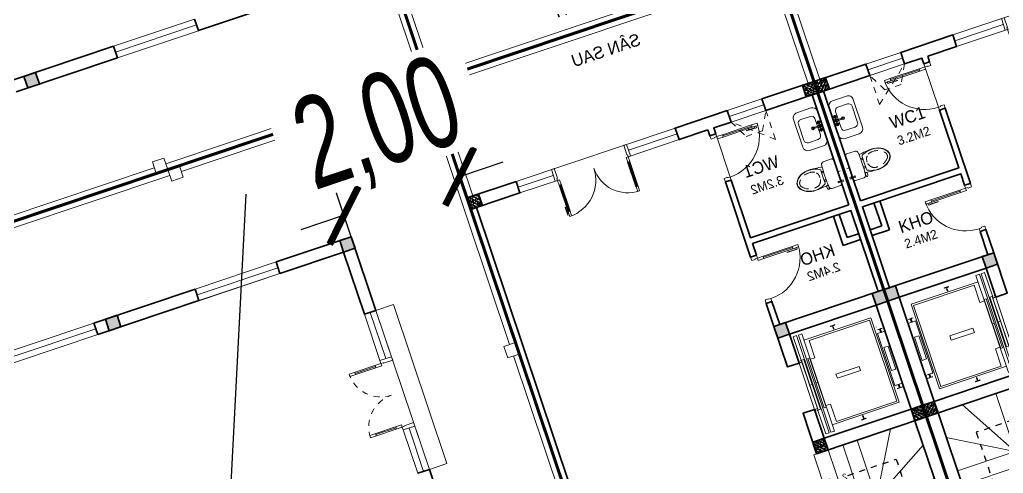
# Model space of a CAD drawing. Header units: metres. Extents: x 568336 to 569219, y 2065964 to 2066430.
# Drawn here: x 568487.27 to 568503.39, y 2066217.58 to 2066225.01 of the extents above; entities that cross this region are included whole.
import ezdxf

# ---------------------------------------------------------------- set-up
doc = ezdxf.new("R2010")
doc.units = ezdxf.units.M
for name, pattern in [('$AUDIT_BAD_LTYPE2', [0]), ('CENTER', [2, 1.25, -0.25, 0.25, -0.25]), ('DASHDOT2', [0.5, 0.25, -0.125, 0, -0.125]), ('HIDDEN', [0.375, 0.25, -0.125]), ('HIDDEN2', [0.1875, 0.125, -0.0625]), ('xref-thap C (mb tang 32-2)$0$HIDDEN', [0.375, 0.25, -0.125])]:
    doc.linetypes.add(name, pattern=pattern)
doc.layers.get('0').update_dxf_attribs({"linetype": 'CONTINUOUS'})
doc.layers.get('DEFPOINTS').update_dxf_attribs({"linetype": 'CONTINUOUS'})
for name, color, linetype, lineweight in [('-CENTER', 143, 'CENTER', 13), ('-CONCRETE', 1, 'CONTINUOUS', 35), ('-DIM', 9, 'CONTINUOUS', 13), ('-DOOR', 137, 'CONTINUOUS', 9), ('-FURNITURE', 46, 'CONTINUOUS', 9), ('-HATCH', 8, 'CONTINUOUS', 5), ('-LINE1', 7, 'CONTINUOUS', 18), ('-LINE2', 252, 'CONTINUOUS', 9), ('-STEEL1', 1, 'CONTINUOUS', 35), ('-TEXT', 7, 'CONTINUOUS', 15), ('-WALL', 4, 'CONTINUOUS', 35), ('text', 7, 'CONTINUOUS', 13), ('TEXT25', 2, 'CONTINUOUS', 13)]:
    doc.layers.add(name, color=color, linetype=linetype, lineweight=lineweight)
for name, color, linetype in [('-RANH GIOI LO DAT', 12, 'CONTINUOUS'), ('1-NETMANH', 8, 'CONTINUOUS'), ('APOLIC', 7, 'CONTINUOUS')]:
    doc.layers.add(name, color=color, linetype=linetype)
doc.styles.add('KTHUOC', font='', dxfattribs={"width": 0.8})
doc.styles.add('SVN_AVO_thuong', font='')
doc.styles.add('T1', font='', dxfattribs={"height": 200})
doc.styles.add('vnavanth', font='', dxfattribs={"width": 0.8})
doc.styles.get('KTHUOC').set_extended_font_data('.VnArial NarrowH')
doc.styles.get('SVN_AVO_thuong').set_extended_font_data('SVN-Avo')
doc.styles.get('T1').set_extended_font_data('VNgeometric Light')
doc.styles.get('vnavanth').set_extended_font_data('.VnAvantH')
doc.dimstyles.new('tien', dxfattribs={"dimscale": 0, "dimtxt": 1.5, "dimasz": 0.75, "dimexe": 0.45, "dimexo": 0, "dimgap": 0.25, "dimtad": 1, "dimzin": 1, "dimtxsty": 'KTHUOC', "dimblk1": 'ARCHTICK', "dimblk2": 'ARCHTICK', "dimsah": 1, "dimcen": 1, "dimdle": 0.45, "dimclrd": 37, "dimclre": 37, "dimclrt": 7, "dimaunit": 1, "dimadec": 0, "dimazin": 0, "dimtfac": 1, "dimtix": 1, "dimtofl": 0, "dimtmove": 2, "dimatfit": 3, "dimldrblk": 'ARCHTICK', "dimfxl": 1, "dimtfill": 1, "dimtolj": 1, "dimtzin": 1, "dimarcsym": 0})

# ---------------------------------------------------------------- blocks, each defined once
blk = doc.blocks.new('A$C5C575821')
at = {"layer": '-CONCRETE'}
h = blk.add_hatch(color=256, dxfattribs=at)
h.dxf.hatch_style = 1
h.paths.add_polyline_path([(-0.00237559899687767, 200.0000000000146), (-0.00237559899687767, 1.455191522836685e-11), (199.9976244010031, 1.455191522836685e-11), (199.9976244010031, 200.0000000000146)])
blk.add_lwpolyline([(-0.00237559899687767, 1.455191522836685e-11), (199.9976244010031, 1.455191522836685e-11), (199.9976244010031, 200.0000000000146), (-0.00237559899687767, 200.0000000000146)], close=True, dxfattribs=at)
blk = doc.blocks.new('M26-T1')
at = {"layer": '-DOOR'}
for p, q in [((202864.9083758507, -622957.9916905795), (202864.9083758507, -621557.9916905795)), ((202865.1030605079, -621557.9916352726), (202865.1030435819, -622957.9916352731)), ((202964.9083758507, -622957.9916905795), (202964.9083758507, -621557.9916905795)), ((202964.9950591411, -621557.9916905792), (202964.995042215, -622957.9916905795)), ((203064.8870577743, -621557.9916905792), (203064.8870408483, -622957.9916905795)), ((203064.9083758507, -622957.9916905795), (203064.9083758507, -621557.9916905795))]:
    blk.add_line(p, q, dxfattribs=at)
at = {"layer": '-LINE1', "ltscale": 10}
for points in [[(204864.7845504131, -618457.9500527518), (205064.7845504131, -618457.9500527518), (205064.7845504131, -618257.9500527518), (204864.7845504131, -618257.9500527518)], [(204864.7845504131, -622957.9500527518), (205064.7845504131, -622957.9500527518), (205064.7845504131, -622757.9500527518), (204864.7845504131, -622757.9500527518)]]:
    blk.add_lwpolyline(points, close=True, dxfattribs=at)
at = {"layer": '-LINE1'}
for points in [[(204864.7845504131, -618357.9500527518), (200564.7845504131, -618357.9500527517)], [(204964.784550438, -622757.9500527518), (204964.7845504142, -618457.9500527518)], [(204964.784550463, -627257.9500527518), (204964.7845504392, -622957.9500527518)]]:
    blk.add_lwpolyline(points, dxfattribs=at)
at = {"layer": '-RANH GIOI LO DAT', "linetype": 'HIDDEN', "ltscale": 10, "const_width": 50}
blk.add_lwpolyline([(196064.7845501364, -618257.9500527516), (196064.7845506376, -635828.8028198987), (205064.7845505129, -636253.8403920581), (205064.7845504131, -618257.9500527518)], close=True, dxfattribs=at)
at = {"layer": '-WALL'}
for p, q in [((203064.7845501934, -621557.9916905795), (203064.7845501934, -620257.9500532089)), ((203064.7845501934, -621557.9916905795), (202864.7845501934, -621557.9916905795)), ((202865.0298259255, -622957.9916905795), (202864.7822385617, -624707.9500519789)), ((203065.0298259254, -622957.9916905795), (202865.0298259255, -622957.9916905795)), ((203065.0298259254, -622957.9916905795), (203064.7822381875, -624707.9463556733))]:
    blk.add_line(p, q, dxfattribs=at)
at = {"layer": '-WALL', "xscale": -1}
blk.add_blockref('A$C5C575821', (203064.7845501935, -624507.9687847033), dxfattribs=at)
blk = doc.blocks.new('*U45')
for p, q in [((-1110.000000000007, 450.0000000000036), (-1150.000000000007, 450.0000000000036)), ((-1130.000000000007, 100), (-1130.000000000007, 450.0000000000036)), ((-89.99999999999997, 450.0000000000036), (-49.99999999999996, 450.0000000000036)), ((-70, 100), (-69.99999999999997, 450.0000000000036)), ((-1110.000000000007, 100), (-1150.000000000007, 100)), ((-90, 100), (-50, 100))]:
    blk.add_line(p, q)
for points in [[(-1150.000000000007, 0), (-1110.000000000007, 0), (-1110.000000000007, 550.0000000000036), (-1150.000000000007, 550.0000000000036)], [(-50, 0), (-90, 0), (-89.99999999999997, 550.0000000000036), (-49.99999999999996, 550.0000000000036)], [(-1200.000000000007, -200.0526511982753), (-1140.000000000007, -200.0526511982753), (-1140.000000000007, -40), (-1150.000000000007, -40), (-1150.000000000007, 0), (-1200.000000000007, 0)], [(0, -200.0526511982753), (-60, -200.0526511982753), (-60, -40), (-50, -40), (-50, 0), (0, 0)]]:
    blk.add_lwpolyline(points, close=True)
at = {"linetype": 'HIDDEN', "ltscale": 0.1}
for centre, radius, start, end in [((-1150.000000000894, -9.604186855958593e-10), 550.0000000010929, 7.0167092985349e-15, 89.99996073224847), ((-49.99999999985441, -2.328580127074637e-10), 550.0000000003703, 90.00003926775153, 180)]:
    blk.add_arc(centre, radius, start, end, dxfattribs=at)
blk = doc.blocks.new('M27-T1')
at = {"layer": '-DOOR'}
for p, q in [((202729.9357420318, -685921.5427283252), (199979.9357420316, -685921.6129301027)), ((198704.8801690475, -688621.4892386462), (198704.8801690342, -687221.4892386462)), ((198704.9014871105, -687221.489238646), (198704.9015040499, -688621.4892386462)), ((198804.7934857438, -687221.489238645), (198804.7935026831, -688621.4892386452)), ((198804.8801690475, -688621.4892386452), (198804.8801690342, -687221.4892386452)), ((198904.6854843769, -687221.4891833373), (198904.6855013163, -688621.4891833375)), ((198904.8801690475, -688621.489238644), (198904.8801690342, -687221.489238644)), ((198804.4615156737, -690371.487379514), (198804.6127128366, -691871.7599069551))]:
    blk.add_line(p, q, dxfattribs=at)
for points in [[(200779.9357420316, -685921.5953796571), (199979.9357420318, -685921.595379666), (199979.935742034, -686121.5427283326), (200779.9357420338, -686121.5427283237)], [(202729.9357420316, -685921.5953796355), (201979.9357420317, -685921.5953796438), (201979.9357420339, -686121.5427283105), (202729.9357420338, -686121.5427283021)], [(198904.4710703147, -693871.4864973403), (198904.6288619197, -690371.4630735347), (198704.6288608777, -690371.4630735718), (198704.4710692727, -693871.4864973777)]]:
    blk.add_lwpolyline(points, close=True, dxfattribs=at)
for points in [[(200779.9357420327, -686021.5690539904), (199979.9357420328, -686021.5690540001)], [(202729.9357420327, -686021.5690539689), (201979.9357420327, -686021.5690539778)]]:
    blk.add_lwpolyline(points, dxfattribs=at)
at = {"layer": '-LINE1', "ltscale": 10}
for points in [[(196705.0039944306, -684121.4892388199), (196905.0039944306, -684121.4892388199), (196905.0039944306, -683921.4892388199), (196705.0039944306, -683921.4892388199)], [(201205.0039946695, -684121.4892389331), (201405.0039946695, -684121.4892389331), (201405.0039946695, -683921.4892389331), (201205.0039946695, -683921.4892389331)], [(196705.0039944306, -688421.4892388199), (196905.0039944306, -688421.4892388199), (196905.0039944306, -688221.4892388199), (196705.0039944306, -688221.4892388199)]]:
    blk.add_lwpolyline(points, close=True, dxfattribs=at)
at = {"layer": '-LINE1'}
for points in [[(196805.0039944318, -684121.4892388199), (196805.0039944545, -688221.4892388199)], [(201205.0039946695, -684021.4892388764), (196905.0039944306, -684021.4892388224)], [(205505.0039946695, -684021.4892389304), (201405.0039946695, -684021.489238879)], [(199979.9357420316, -685921.6129301027), (199979.9357420282, -685621.6129301027), (202729.9357420284, -685621.6129300722), (202729.9357420318, -685921.4725266122)], [(196805.0039944556, -688421.4892388199), (196805.0039944783, -692521.4892388199)]]:
    blk.add_lwpolyline(points, dxfattribs=at)
at = {"layer": '-RANH GIOI LO DAT', "linetype": 'HIDDEN', "ltscale": 10, "const_width": 50}
blk.add_lwpolyline([(196705.0039944306, -683921.4892388199), (196705.0039945305, -701917.379578126), (205705.0039946673, -702342.4171502552), (205705.0039946695, -683921.4892389331)], close=True, dxfattribs=at)
at = {"layer": '-WALL'}
for p, q in [((198705.0039946692, -685921.4892389664), (199979.9357420318, -685921.6576788551)), ((198705.0039946915, -687221.4892386462), (198705.0039946692, -685921.4892389664)), ((199979.9357420316, -685921.5690886104), (199979.935742034, -686121.565966609)), ((202729.935742034, -686121.4593064669), (202729.9357420318, -685921.5022530153)), ((202729.9357420318, -685921.5953796355), (204205.0039946692, -685921.5173752704)), ((198905.0039946715, -686121.4892389642), (199979.935742034, -686121.6545568538)), ((198905.0039946915, -687221.489238644), (198905.0039946715, -686121.4892389642)), ((198705.0039946915, -687221.4892386462), (198905.0039946915, -687221.489238644)), ((198704.7587189727, -688621.4892386462), (198704.9915215106, -690371.4855411574)), ((198704.7587189727, -688621.4892386462), (198904.7587189726, -688621.489238644)), ((198904.7587189726, -688621.489238644), (198904.9915211365, -690371.4892374611)), ((198904.290801183, -690371.487379513), (198704.6322301644, -690371.4873795151)), ((198704.9915215106, -690371.4855411574), (198904.9915211365, -690371.4892374611))]:
    blk.add_line(p, q, dxfattribs=at)
at = {"layer": '-DOOR', "xscale": -1, "rotation": 180}
blk.add_blockref('*U45', (201979.9357420338, -686121.6129299686), dxfattribs=at)
at = {"layer": '-WALL'}
for p in [(198705.0039946714, -686121.4892389663), (198705.0039947163, -690171.5079704609)]:
    blk.add_blockref('A$C5C575821', p, dxfattribs=at)
blk = doc.blocks.new('A$C18091ED7')
for p, q in [((9.957147995010018e-09, -42.13376978135784), (0, -3.786117304116488e-07)), ((146.1412317672475, -26.59467297248193), (179.181621938591, -26.59467296488583)), ((146.1412317672475, -26.59467297248193), (146.1412317680188, -30.17859706786112)), ((146.1412317680188, -30.17859706786112), (165.7503655985456, -30.17859706340823)), ((153.0594147269658, -36.79204952501459), (146.1412317680188, -30.17859706786112)), ((152.3191092506386, -2.717133611440659e-07), (152.3191092568413, -26.59467297093943)), ((152.3191092506386, -2.717133611440659e-07), (179.1816219322718, -2.654269337654114e-07)), ((153.0594147269658, -36.79204952501459), (165.7503656001572, -36.79204952192958)), ((153.0594147275151, -39.73033438943094), (153.0594147269658, -36.79204952501459)), ((153.0594147275151, -39.73033438943094), (178.4413164740145, -39.73033438349376)), ((153.0594147275151, -39.73033438943094), (178.4413164740145, -39.73033438349376)), ((153.0594147275151, -39.73033438943094), (153.0594147281554, -42.13376974494895)), ((185.3594994290725, -30.17859705851879), (165.7503655985456, -30.17859706340823)), ((178.4413164733487, -36.79204951884458), (165.7503656001572, -36.79204952192958)), ((185.3594994290725, -30.17859705851879), (178.4413164733487, -36.79204951884458)), ((178.4413164733487, -36.79204951884458), (178.4413164740145, -39.73033438349376)), ((178.4413164740145, -39.73033438349376), (178.4413164746547, -42.1337697392446)), ((179.1816219322718, -2.654269337654114e-07), (179.181621938591, -26.59467296488583)), ((179.181621938591, -26.59467296488583), (185.3594994283012, -26.59467296337243)), ((185.3594994283012, -26.59467296337243), (185.3594994290725, -30.17859705851879)), ((-83.25994817525861, -267.3592828898691), (-83.259948167517, -299.9634285944048)), ((-83.25994817257379, -278.4883151478134), (-83.25994817046012, -287.6388527823146)), ((-60.91100930959874, -290.0299398849311), (-83.25994816994717, -290.0299398901407)), ((-62.88950393904452, -265.3807882612164), (-81.28145355204106, -265.3807882657275)), ((-60.91100931491019, -267.3592828844266), (-60.91100930728498, -299.9634285889624)), ((60.9110093945892, -267.3592828557594), (60.9110094022144, -299.9634285600623)), ((60.91100939990065, -290.029939856031), (83.25994826024908, -290.0299398510542)), ((62.88950401780676, -265.3807882316178), (81.2814536308033, -265.3807882273395)), ((83.25994825493763, -267.3592828505498), (83.25994826256283, -299.9634285550856)), ((83.25994825750604, -278.488315108727), (83.2599482596197, -287.6388527429954)), ((165.3959958605519, -261.9873972070927), (165.3959958671003, -289.7349902229907)), ((167.8691141396885, -259.5142789271486), (228.0810223811895, -259.5142789128586)), ((167.8691141472664, -292.2081085020036), (206.7175896017579, -292.2081084926904)), ((230.5541406641933, -274.3229751045001), (230.5541406613593, -261.9873971916386))]:
    blk.add_line(p, q)
for points in [[(230.0000000517721, -218.5046414944518, -0.1374073801801567), (225.4781190853137, -234.6482587013161), (221.7949787454636, -240.7070387715066, -0.2360805181595358), (198.2560902649639, -255.4947853636986, -0.0519608230665726), (-198.2560901437319, -255.4947854572965, -0.236080518165078), (-221.7949786317113, -240.7070388760185), (-225.4781189743626, -234.6482588077488, -0.1374073801809237), (-229.9999999484608, -218.5046416030382), (-229.9999999831671, -71.98694829508895, -0.1989123673786679), (-226.3782021181105, -63.2431547633314), (-208.8906150607545, -45.75556769772083, -0.1989123673792025), (-200.1468215308087, -42.13376982865157), (9.971699910238385e-09, -42.13376978135784), (200.1468215506357, -42.13376973403501, -0.1989123673792025), (208.8906150822841, -45.75556759897154), (226.3782021480001, -63.24315465634572, -0.1989123673791691), (230.0000000170658, -71.98694818626973)], [(144.14367173758, -618.9627606730501, -0.2124047892419209), (26.30999211127346, -734.491494372196, -0.0276853236339062), (-0.5628229983012716, -738.609219571983, -0.0222792448073508), (-26.30999181118386, -734.4914943844487, -0.2124047892421136), (-144.1436714920528, -618.9627607410075, -0.1427957259999892), (-167.2376623962118, -428.0139674870588, -0.0930051380368448), (-127.9331820271946, -309.1271633332653, -0.2564387014614383), (-111.240849547703, -299.9634286007786), (4.746470949612558e-08, -299.9634285748762), (111.2408496426324, -299.9634285482753, -0.2564387014619951), (127.933182126606, -309.1271632729331, -0.0930051380368741), (167.2376625517572, -428.0139674081001, -0.1427957260000456)]]:
    blk.add_lwpolyline(points, format="xyb", close=True)
at = {"linetype": 'xref-thap C (mb tang 32-2)$0$HIDDEN', "ltscale": 100}
blk.add_lwpolyline([(61.00044987679576, -669.0176259216969, -0.1990312026443698), (1.417429302819073e-07, -698.769823720475, -0.1990312026443799), (-61.00044960746891, -669.0176259504806, -0.2189240232571595), (-131.9321382956405, -478.313622940972, -0.1537914605682739), (-112.4681372026971, -403.989815428853, -0.2367011859554165), (5.876427167095244e-08, -347.5870280214876, -0.2367011859554843), (112.4681373467611, -403.9898153757968, -0.1537914605681893), (131.9321384748619, -478.313622878748, -0.2189240232571754)], format="xyb", close=True, dxfattribs=at)
blk.add_circle((165.7503656100234, -78.39166221523192), 13.90362011701458)
for centre, radius, start, end in [((-81.28145355158267, -267.3592828894034), 1.978494623656905, 90.00000001354867, 180.0000000133402), ((-62.88950393858613, -267.3592828848923), 1.978494623656905, 1.334021322268115e-08, 90.00000001354867), ((62.88950401826514, -267.3592828552937), 1.978494623656905, 90.00000001354867, 180.0000000133402), ((81.28145363126168, -267.3592828510155), 1.978494623656905, 1.334021322268115e-08, 90.00000001354867), ((167.8691141402633, -261.9873972065106), 2.473118279571131, 90.00000001354867, 180.0000000133402), ((167.8691141466952, -289.7349902224087), 2.473118279571131, 180.0000000133402, 270.0000000135486), ((206.717589598069, -276.6690117186226), 15.53909677420133, 270.0000000135486, 306.4658507565522), ((168.3527972659103, -224.7572911087773), 80.08895368617857, 306.4658507565522, 320.3122930343796), ((228.0810223845983, -274.3229751050822), 2.473118279571131, 320.3122930343796, 1.334021322268115e-08)]:
    blk.add_arc(centre, radius, start, end)
for points, knots in [([(-155.6468228230951, -259.4535552573798), (-156.6353001506941, -267.2522313103836), (-164.2940232875517, -328.394745314552), (-169.1545302536251, -385.0939582949213), (-183.68571763406, -527.7705276800843), (-135.602968026873, -679.1126648240606), (-50.29344375100118, -735.2493608418445), (-19.70048385594782, -741.0901266933652), (1.531116140540689e-07, -743.6724421556864)], [130.6139379315478, 130.6139379315478, 130.6139379315478, 130.6139379315478, 152.8521090939923, 311.1293507817257, 417.703951170228, 561.3833927516608, 697.6926317810714, 710.812262267882, 710.812262267882, 710.812262267882, 710.812262267882]), ([(155.6468228994709, -259.4535551877343), (156.6353002305841, -267.2522312389628), (164.2940233960289, -328.3947452375724), (169.1545303888706, -385.0939582149149), (183.6857178367027, -527.7705275934422), (135.6029683008201, -679.1126647599449), (50.29344405157826, -735.2493608178338), (19.70048415924612, -741.0901266841101), (1.530679583083838e-07, -743.6724421554536)], [130.613937934949, 130.613937934949, 130.613937934949, 130.613937934949, 152.8521090939923, 311.1293507817257, 417.703951170228, 561.3833927516608, 697.6926317810714, 710.812262267882, 710.812262267882, 710.812262267882, 710.812262267882])]:
    blk.add_open_spline(points, degree=3, knots=knots)
blk = doc.blocks.new('X-5M-DH-2-CORE$0$A$C75E80C28')
at = {"layer": '-LINE2', "linetype": 'Continuous', "ltscale": 2}
for p, q in [((-731.0000002632733, -148.9999999649008), (730.9999997367267, -148.9999999649299)), ((-731.0000002698944, -1304.999999934109), (-731.0000002632733, -148.9999999649008)), ((-556.8000102631631, -112.4999999912397), (-560.0000102631166, -112.4999999912397)), ((-510.0000099998433, -21.5000000000291), (-510.0000099998579, -50.60000000000582)), ((-506.8000099998899, -21.5000000000291), (-510.0000099998433, -21.5000000000291)), ((-510.0000099998579, -108.5000000000291), (-510.0000099998433, -79.39999999999418)), ((-506.8000099998899, -21.5000000000291), (-506.8000099999044, -50.60000000000582)), ((-506.8000099999044, -108.5000000000291), (-506.8000099998899, -79.39999999999418)), ((-456.2000100000296, -56.79999999998836), (-500.6000099999364, -56.80000000001746)), ((-456.2000100000441, -60), (-500.600009999951, -60.0000000000291)), ((-456.2000100000296, -70), (-500.6000099999364, -70.0000000000291)), ((-456.2000100000296, -73.19999999995343), (-500.6000099999364, -73.19999999998254)), ((-453.2000100000441, -63), (-453.2000100000296, -67)), ((-450.0000099998579, -63), (-450.0000099998433, -67)), ((450.0000100000616, -63), (450.0000100000761, -67)), ((453.200010000015, -63), (453.2000100000296, -67)), ((456.2000100000296, -56.79999999998836), (500.6000100000529, -56.79999999998836)), ((456.200010000015, -60), (500.6000100000383, -60)), ((456.2000100000296, -70), (500.6000100000529, -70)), ((456.2000100000296, -73.19999999995343), (500.6000100000529, -73.19999999995343)), ((456.800009736864, -112.4999999912397), (460.0000097368174, -112.4999999912397)), ((506.8000100001227, -21.5), (510.0000100000761, -21.5)), ((506.8000100001227, -21.5), (506.8000100001082, -50.59999999997672)), ((506.8000100001227, -108.5), (506.8000100001227, -79.39999999996508)), ((510.0000100000761, -21.5), (510.0000100000616, -50.59999999997672)), ((510.0000100000761, -108.5), (510.0000100000761, -79.39999999996508)), ((730.9999997301056, -1304.999999934109), (730.9999997367267, -148.9999999649299)), ((-700.0000002632733, -178.9999999649008), (699.9999997367267, -178.9999999649299)), ((-700.0000002699089, -1224.999999934109), (-700.0000002632733, -178.9999999649008)), ((699.9999997300911, -1224.999999934109), (699.9999997367267, -178.9999999649299)), ((-700.0000002699089, -1224.999999934109), (-400.0000002699089, -1224.999999934138)), ((-400.0000002698944, -1304.999999934138), (-400.0000002699089, -1224.999999934138)), ((699.9999997300911, -1224.999999934109), (399.9999997300911, -1224.999999934109)), ((399.9999997301056, -1304.999999934109), (399.9999997300911, -1224.999999934109)), ((839.9999997301056, -1304.999999934109), (-840.0000002698944, -1304.999999934109)), ((-840.0000002698944, -1364.999999934109), (-840.0000002698944, -1304.999999934109)), ((839.9999997301056, -1364.999999934109), (-840.0000002698944, -1364.999999934109)), ((839.9999997301056, -1394.999999934109), (-840.0000002698944, -1394.999999934109)), ((-840.0000002698944, -1394.999999934109), (-840.0000002698944, -1454.999999934109)), ((-435.0000002698944, -1449.999999934109), (-435.0000002699089, -1459.999999934109)), ((-435.0000002698944, -1449.999999934109), (-400.0000002698944, -1449.999999934138)), ((429.9999997300911, -1405.999999934138), (-430.0000002699089, -1405.999999934109)), ((-430.0000002699089, -1405.999999934109), (-430.0000002698944, -1445.999999934109)), ((429.9999997301056, -1445.999999934138), (-430.0000002698944, -1445.999999934109)), ((424.9999997301056, -1308.999999934109), (-425.0000002698944, -1308.999999934109)), ((-425.0000002699089, -1342.999999934109), (-425.0000002698944, -1308.999999934109)), ((424.9999997300911, -1342.999999934109), (-425.0000002699089, -1342.999999934109)), ((399.9999997301056, -1449.999999934109), (-400.0000002698944, -1449.999999934138)), ((-400.0000002698944, -1449.999999934138), (-400.0000002698653, -1499.999999934138)), ((-2.6989437174052e-07, -1308.999999934109), (-2.699089236557484e-07, -1342.999999934109)), ((-2.699089236557484e-07, -1405.999999934109), (-2.6989437174052e-07, -1445.999999934109)), ((399.9999997301056, -1449.999999934109), (399.9999997301347, -1499.999999934109)), ((434.9999997301056, -1449.999999934109), (399.9999997301056, -1449.999999934109)), ((424.9999997300911, -1342.999999934109), (424.9999997301056, -1308.999999934109)), ((429.9999997300911, -1405.999999934138), (429.9999997301056, -1445.999999934138)), ((434.9999997301056, -1449.999999934109), (434.9999997301056, -1459.999999934109)), ((839.9999997301056, -1364.999999934109), (839.9999997301056, -1304.999999934109)), ((839.9999997301056, -1394.999999934109), (839.9999997301056, -1454.999999934109)), ((-840.0000002698944, -1454.999999934109), (-435.0000002698944, -1454.999999934109)), ((-435.0000002699089, -1459.999999934109), (-425.0000002699089, -1459.999999934109)), ((-435.0000002698653, -1489.999999934109), (-435.0000002698653, -1499.999999934109)), ((-435.0000002698653, -1489.999999934109), (-425.0000002698653, -1489.999999934109)), ((-435.0000002698653, -1499.999999934109), (-400.0000002698653, -1499.999999934138)), ((-433.4000002698012, -1451.599999934086), (-433.4000002698012, -1458.399999934074)), ((-433.4000002698012, -1451.599999934086), (-401.6000002697547, -1451.599999934086)), ((-433.4000002698012, -1458.399999934074), (-425.0000002698944, -1458.399999934074)), ((-433.4000002697721, -1491.599999934086), (-433.4000002697721, -1498.399999934074)), ((-433.4000002697721, -1491.599999934086), (-425.0000002698653, -1491.599999934086)), ((-433.4000002697721, -1498.399999934074), (-401.6000002697256, -1498.399999934074)), ((-425.0000002698944, -1458.399999934074), (-425.0000002699089, -1459.999999934109)), ((-425.0000002698653, -1489.999999934109), (-425.0000002698653, -1491.599999934086)), ((-401.6000002697547, -1451.599999934086), (-401.6000002697256, -1498.399999934074)), ((434.9999997301347, -1499.999999934109), (399.9999997301347, -1499.999999934109)), ((401.5999997301988, -1451.599999934086), (401.5999997302279, -1498.399999934074)), ((433.3999997302453, -1451.599999934086), (401.5999997301988, -1451.599999934086)), ((433.3999997302744, -1498.399999934074), (401.5999997302279, -1498.399999934074)), ((433.3999997302453, -1458.399999934074), (424.9999997301056, -1458.399999934074)), ((424.9999997301056, -1458.399999934074), (424.9999997301056, -1459.999999934109)), ((434.9999997301056, -1459.999999934109), (424.9999997301056, -1459.999999934109)), ((424.9999997301347, -1489.999999934109), (424.9999997301347, -1491.599999934086)), ((434.9999997301347, -1489.999999934109), (424.9999997301347, -1489.999999934109)), ((433.3999997302744, -1491.599999934086), (424.9999997301347, -1491.599999934086)), ((433.3999997302453, -1451.599999934086), (433.3999997302453, -1458.399999934074)), ((433.3999997302744, -1491.599999934086), (433.3999997302744, -1498.399999934074)), ((839.9999997301056, -1454.999999934109), (434.9999997301056, -1454.999999934109)), ((434.9999997301347, -1489.999999934109), (434.9999997301347, -1499.999999934109))]:
    blk.add_line(p, q, dxfattribs=at)
for points in [[(-450.0000000000146, 0), (-450, -130), (450, -130), (449.9999999999854, 0)], [(-200, -29), (200.0000000001164, -29), (200.0000000001164, -101), (-200, -101)], [(-36.0000002632587, -583.9999999649008), (35.9999997367413, -583.9999999649008), (35.99999973675585, -983.9999999649008), (-36.00000026324415, -983.9999999649008)]]:
    blk.add_lwpolyline(points, close=True, dxfattribs=at)
for points in [[(-780.0000002632587, -788.9999999649008), (-751.0000002632587, -788.9999999649299, 0.414213562373095), (-750.0000002632733, -787.9999999649008), (-750.0000002632587, -783.9999999649008), (-750.0000002632587, -779.9999999649008, 0.414213562373095), (-751.0000002632733, -778.9999999649299), (-780.0000002632733, -778.9999999649881, -0.2569775838576673), (-784.1207396915852, -781.9399999648449), (-797.9000002631656, -781.939999964874, -0.414213562373095), (-800.9000002631656, -778.939999964874), (-804.0000002632587, -749.4999999649008, 0.414213562373095), (-807.0000002632587, -746.4999999649008), (-812.0000002632587, -746.4999999649008), (-812.0000002632587, -783.9999999649008), (-812.0000002632587, -821.4999999649008), (-807.0000002632587, -821.4999999649008, 0.414213562373095), (-804.0000002632587, -818.4999999649008), (-800.9000002631656, -789.0599999648693, -0.414213562373095), (-797.9000002631656, -786.0599999648693), (-784.1207396915852, -786.0599999648402, -0.2569775838576673), (-780.0000002632587, -788.9999999647553)], [(779.9999997367413, -788.9999999649299), (750.9999997367413, -788.9999999649008, -0.414213562373095), (749.9999997367267, -787.9999999649299), (749.9999997367413, -783.9999999649299), (749.9999997367413, -779.9999999649299, -0.414213562373095), (750.9999997367267, -778.9999999649008), (779.9999997368432, -778.9999999650172, 0.2569775838576673), (784.1207391653006, -781.939999964874), (797.899999736881, -781.9399999648449, 0.414213562373095), (800.899999736881, -778.9399999648449), (803.9999997367413, -749.4999999649008, -0.414213562373095), (806.9999997367413, -746.4999999649008), (811.9999997367413, -746.4999999649008), (811.9999997367413, -783.9999999649008), (811.9999997367413, -821.4999999649008), (806.9999997367413, -821.4999999649008, -0.414213562373095), (803.9999997367413, -818.4999999649008), (800.899999736881, -789.0599999648402, 0.414213562373095), (797.899999736881, -786.0599999648402), (784.1207391653006, -786.0599999648693, 0.2569775838576672), (779.9999997368577, -788.9999999647844)]]:
    blk.add_lwpolyline(points, format="xyb", dxfattribs=at)
for centre, radius, start, end in [((-500.600009999951, -50.60000000000582), 9.400000000001475, 180, 270), ((-500.6000099999364, -79.39999999999418), 9.399999999997844, 90, 180), ((-500.600009999951, -50.60000000000582), 6.200000000004374, 180, 270), ((-500.6000099999364, -79.39999999999418), 6.19999999999734, 90, 180), ((-456.2000100000441, -63), 6.19999999999713, 0, 90), ((-456.2000100000441, -63), 3.000000000000045, 0, 90), ((-456.2000100000296, -67), 6.20000000000076, 270, 0), ((-456.2000100000296, -67), 2.999999999999834, 270, 0), ((456.200010000015, -63), 6.19999999999713, 90, 180), ((456.2000100000296, -67), 6.20000000000076, 180, 270), ((456.200010000015, -63), 3.000000000000045, 90, 180), ((456.2000100000296, -67), 2.999999999999834, 180, 270), ((500.6000100000383, -50.59999999997672), 6.200000000004374, 270, 0), ((500.6000100000383, -50.59999999997672), 9.400000000001475, 270, 0), ((500.6000100000529, -79.39999999996508), 9.399999999997844, 0, 90), ((500.6000100000529, -79.39999999996508), 6.19999999999734, 0, 90)]:
    blk.add_arc(centre, radius, start, end, dxfattribs=at)
blk = doc.blocks.new('A$C3F71457E')
at = {"layer": '-CONCRETE'}
blk.add_lwpolyline([(-8.760252967476845e-09, -100.0000002632005), (0, 400), (-1500, 400.0000000000582), (-1500.00000001755, -1399.999999999942), (-1.754960976541042e-08, -1400), (-7.895869202911854e-08, -900.0000002632005), (199.9999999912397, -900.0000002982852), (199.9999999824504, -1600), (-1700.00000001755, -1600), (-1700, 600), (200, 600), (199.9999999912397, -100.0000002982852), (6.140908226370811e-08, -100.0000002632005)], dxfattribs=at)
at = {"layer": '-LINE1'}
blk.add_line((-7.895869202911854e-08, -900.0000002632005), (-8.760252967476845e-09, -100.0000002632005), dxfattribs=at)
at = {"layer": '-WALL'}
for p in [(-1699.997624401003, 399.9999999999854), (0.00237559899687767, 399.9999999999854), (-1699.997624401081, -1599.999999999959), (0.002375601565972829, -1600.000000021305)]:
    blk.add_blockref('A$C5C575821', p, dxfattribs=at)
at = {"color": 2, "rotation": 90}
blk.add_blockref('X-5M-DH-2-CORE$0$A$C75E80C28', (-1500.00000000876, -499.9999999999418), dxfattribs=at)
blk = doc.blocks.new('*U18')
at = {"linetype": '$AUDIT_BAD_LTYPE2'}
for p, q in [((70, 100), (69.99999999999999, 599.9999999999982)), ((89.99999999999999, 599.9999999999982), (90, 100))]:
    blk.add_line(p, q, dxfattribs=at)
for points in [[(49.99999999999999, 599.9999999999982), (89.99999999999999, 599.9999999999982), (89.99999999999999, 699.9999999999982), (49.99999999999999, 699.9999999999982), (49.99999999999999, 599.9999999999982)], [(49.99999999999999, 602.9059272893337), (50, 100)], [(50, 100), (90, 100), (90, 0), (50, 0), (50, 100)]]:
    blk.add_lwpolyline(points)
for points in [[(118.2698876160139, 494.5156181119073), (118.2698876160139, 664.1349438079906), (89.99999999999999, 664.1349438079906), (89.99999999999999, 635.8650561920058), (112.6159100928053, 635.8650561920058), (112.6159100928053, 494.5156181119073)], [(0, 0), (50, 0), (50, -40), (60, -40), (60, -100.0001724930698), (0, -100.0001724930698)], [(799.9999999999982, 7.105427357601134e-15), (749.9999999999982, 7.105427357601134e-15), (749.9999999999982, -40), (739.9999999999982, -40), (739.9999999999982, -100.0001724930698), (799.9999999999982, -100.0001724930698)]]:
    blk.add_lwpolyline(points, close=True)
at = {"linetype": '$AUDIT_BAD_LTYPE2', "ltscale": 0.3}
blk.add_arc((50, 0), 699.9999999999982, 0, 90, dxfattribs=at)
blk = doc.blocks.new('lavabo4')
for p, q in [((241.1064220552507, 0), (-241.1064220552653, 0)), ((-327.2218280859088, -86.11540603063622), (-327.2218280859088, -329.6777578376859)), ((-199.9999890652689, -138.2962507430202), (-199.9999890652689, -304.5603516259725)), ((141.2146540272806, -79.51089383556973), (-141.2146321578184, -79.51089383556973)), ((-73.92598906527564, -39.31844272313901), (-78.74998906528344, -39.31844272313901)), ((-73.87018906524463, -43.81844272313901), (-78.74998906528344, -43.81844272313901)), ((-67.49998906528344, -32.95004272319056), (-67.49998906528344, -28.06844272313901)), ((-67.49998906528344, -50.2462427231585), (-67.49998906528344, -55.06844272313901)), ((-62.99998906528344, -32.89244272320502), (-62.99998906528344, -28.06844272313901)), ((-62.99998906528344, -50.18864272317296), (-62.99998906528344, -55.06844272313901)), ((-56.6297890653077, -39.31844272313901), (-51.74998906528344, -39.31844272313901)), ((-56.57398906527669, -43.81844272313901), (-51.74998906528344, -43.81844272313901)), ((-8.999989065283444, -57.11864272307866), (-8.999989065283444, -122.568442723139)), ((9.000010934716556, -122.568442723139), (9.000010934716556, -57.1042427231805)), ((56.57401093472436, -39.31844272313901), (51.75001093471656, -39.31844272313901)), ((56.62981093475537, -43.81844272313901), (51.75001093471656, -43.81844272313901)), ((63.00001093471656, -32.95004272319056), (63.00001093471656, -28.06844272313901)), ((63.00001093471656, -50.2462427231585), (63.00001093471656, -55.06844272313901)), ((67.50001093471656, -32.89244272320502), (67.50001093471656, -28.06844272313901)), ((67.50001093471656, -50.18864272317296), (67.50001093471656, -55.06844272313901)), ((73.8702109346923, -39.31844272313901), (78.75001093471656, -39.31844272313901)), ((73.92601093472331, -43.81844272313901), (78.75001093471656, -43.81844272313901)), ((200.0000109347311, -304.5603516259725), (200.0000109347311, -138.2962507430202)), ((327.2218280858942, -329.6777578376859), (327.2218280858942, -86.11540603063622)), ((-241.1064220552653, -415.7931638683222), (241.1064220552507, -415.7931638683222)), ((-141.2146321578184, -363.3457304028852), (141.2146540272806, -363.3457304028852))]:
    blk.add_line(p, q)
for centre, radius in [((-65.24998906528344, -41.56844272313901), 24.75), ((-83.24998906528344, -41.56844272313901), 5.031153), ((-65.24998906528344, -41.56844272313901), 9), ((-65.24998906528344, -23.56844272313901), 5.031153), ((-65.24998906528344, -59.56844272313901), 5.031153), ((-47.24998906528344, -41.56844272313901), 5.031153), ((1.093473110813648e-05, -159.3053689968874), 22.75790985669812), ((1.093473110813648e-05, -159.3053689968874), 14.14680882983937), ((1.093471655622125e-05, -41.56844272313901), 9), ((65.25001093471656, -41.56844272313901), 24.75), ((47.25001093471656, -41.56844272313901), 5.031153), ((65.25001093471656, -41.56844272313901), 9), ((65.25001093471656, -23.56844272313901), 5.031153), ((65.25001093471656, -59.56844272313901), 5.031153), ((83.25001093471656, -41.56844272313901), 5.031153)]:
    blk.add_circle(centre, radius)
for centre, radius, start, end in [((-241.1064220552653, -86.11540603063622), 86.11540603063548, 90, 180), ((-141.2146321578184, -138.2962507430202), 58.7853569074479, 90, 180), ((-65.24998906528344, -41.56844272313901), 18, 105.2406999999566, 164.2093000000541), ((-65.24998906528344, -41.56844272313901), 18, 196.2341999999593, 253.9047000002005), ((-65.24998906528344, -41.56844272313901), 18, 16.44125000005574, 74.07886999996819), ((-65.24998906528344, -41.56844272313901), 18, 286.1199999996706, 344.0884000000243), ((1.093471655622125e-05, -41.56844272313901), 27, 289.6514000002878, 250.3602999998028), ((1.093471655622125e-05, -41.56844272313901), 18, 300.3430999999761, 239.7553999998545), ((1.093471655622125e-05, -122.568442723139), 9, 180, 0), ((65.25001093471656, -41.56844272313901), 18, 106.1199999996706, 164.0884000000242), ((65.25001093471656, -41.56844272313901), 18, 196.4412999998578, 254.0788999998228), ((65.25001093471656, -41.56844272313901), 18, 285.2406999999566, 344.2093000000542), ((65.25001093471656, -41.56844272313901), 18, 16.23422000000924, 73.90468999991013), ((141.2146540272806, -138.2962507430202), 58.7853569074479, 0, 90), ((241.1064220552507, -86.11540603063622), 86.11540603063548, 0, 90), ((-141.2146321578184, -304.5603516259725), 58.7853569074479, 180, 270), ((141.2146540272806, -304.5603516259725), 58.7853569074479, 270, 0), ((-241.1064220552653, -329.6777578376859), 86.11540603063548, 180, 270), ((241.1064220552507, -329.6777578376859), 86.11540603063548, 270, 0)]:
    blk.add_arc(centre, radius, start, end)
blk = doc.blocks.new('A$Cf949713d')
at = {"layer": '-LINE1', "lineweight": 18}
for p, q in [((4.101713756797835, 3250.000324489571), (4.071269666601438, 1250.000324200024)), ((1004.08159186726, 2250.000324489571), (4.052242110366933, 2250.000324489571)), ((1004.081591867027, 2000.000324489643), (4.052242110134102, 2000.000324489643)), ((1004.081591867493, 1750.000324489643), (4.052242110599764, 1750.000324489643)), ((1004.081591867493, 1500.000324489643), (4.052242110599764, 1500.000324489643)), ((1004.081591867493, 1250.000324489658), (4.052242110599764, 1250.000324489658)), ((1004.081591867493, 1000.000324489658), (438.5074325119203, 1000.000324489658))]:
    blk.add_line(p, q, dxfattribs=at)
at = {"layer": '-LINE1'}
for p, q in [((1753.654815993912, 3250.000324489571), (4.101713756797835, 3250.000324489571)), ((1004.08159186726, 2250.000324489578), (426.7313226789993, 3250.000324488647)), ((1004.08159186726, 3250.000324489578), (1004.08159186726, 2250.000324489578)), ((1253.93933324283, 2250.000324489578), (1253.93933324283, 3250.000324489578)), ((1253.93933324283, 3250.000324489578), (1253.93933324283, 2250.000324489578)), ((1503.7970746184, 2250.000324489578), (1503.7970746184, 3250.000324489578)), ((1503.7970746184, 3250.000324489578), (1503.797074618342, 2250.000324489585)), ((1753.654815993912, 2250.000324489578), (1753.654815993912, 3250.000324489578)), ((1753.654815993912, 3250.000324489571), (1753.654815993854, 2200.000324489571)), ((1004.08159186726, 2250.000324489578), (4.101713756943354, 2827.338976301369)), ((1004.081591866707, 780.1918206954942), (1004.08159186726, 2250.000324489571)), ((1004.08159186726, 2250.000324489571), (1753.654815993854, 2250.000324489571)), ((1054.08159186726, 2200.000324489571), (1054.081591867143, 759.1871894446376)), ((1054.08159186726, 2200.000324489571), (1753.654815993854, 2200.000324489571))]:
    blk.add_line(p, q, dxfattribs=at)
at = {"layer": '-WALL'}
for p, q in [((425.7637618370354, 1031.581816884347), (0.0003850747598335147, 1235.290601278452)), ((504.7281945508439, 1160.155448393089), (503.4056394263171, 839.1689376479553)), ((570.4268913173582, 962.3669621986701), (504.7281945508439, 1160.155448393089)), ((503.4056394263171, 839.1689376479553), (425.7637618370354, 1031.581816884347)), ((1054.081591867143, 759.1871894446376), (570.4268913173582, 962.3669621986701))]:
    blk.add_line(p, q, dxfattribs=at)
at = {"layer": '1-NETMANH', "linetype": 'DASHDOT2'}
for p, q in [((4.071016107860487, 1233.342985901632), (4.052242110221414, 0.00032448965794174)), ((438.5074325119203, 1000.000324489658), (4.052242110599764, 1000.000324489658)), ((1004.081591868104, 750.0003244896579), (4.052242111210944, 750.0003244896579)), ((1004.081591866416, 0.00032448965794174), (1004.081591866707, 780.1918206954942)), ((1054.081591867056, 0.00032448965794174), (1054.081591867143, 759.1871894446449)), ((1004.081591868715, 500.0003244896579), (4.052242111822125, 500.0003244896579)), ((1004.081591867231, 250.0003244896579), (4.052242110337829, 250.0003244896579)), ((1054.081591867056, 0.00032448965794174), (4.052242110221414, 0.00032448965794174))]:
    blk.add_line(p, q, dxfattribs=at)
blk.add_lwpolyline([(1331.125210567086, 2750.240522766566), (496.2588641860057, 2750.240522766566), (501.8692660082306, 1250.000324489658), (501.8692660082306, 1250.000324489658), (1004.081591866794, 1500.000324489643), (1004.081591866794, 1500.000324489643)], dxfattribs=at)
at = {"layer": '-TEXT', "color": 2, "style": 'vnavanth'}
for s, p in [('2', (1350.618914397666, 2697.735181333082)), ('1', (1600.476655773178, 2697.735181333082))]:
    blk.add_text(s, height=99.97959496000885, dxfattribs=at).set_placement(p)
blk = doc.blocks.new('*U117')
for points in [[(21.73011238398614, 564.4565272026128), (21.73011238398614, 734.0758528986961), (50, 734.0758528986961), (50, 705.8059652827113), (27.38408990719473, 705.8059652827113), (27.38408990719473, 564.4565272026128)], [(0, 0), (50, 0), (50, -40), (60, -40), (60, -245.9999999543969), (0, -245.9999999543969)], [(1598.99999999957, 0), (1548.99999999957, 0), (1548.99999999957, -40), (1538.99999999957, -40), (1538.99999999957, -245.9999999543969), (1598.99999999957, -245.9999999543969)]]:
    blk.add_lwpolyline(points, close=True)
for points in [[(50, 669.9409090907037), (90.00000000000003, 669.9409090907037), (90.00000000000003, 769.9409090907037), (50, 769.9409090907037), (50, 669.9409090907037)], [(50, 672.8468363800392), (50, 100)], [(1548.99999999957, 629.0590909088664), (1508.99999999957, 629.0590909088664), (1508.99999999957, 729.0590909088664), (1548.99999999957, 729.0590909088664), (1548.99999999957, 629.0590909088664)], [(1548.99999999957, 631.965018198202), (1548.99999999957, 100)], [(50, 100), (90, 100), (90, 0), (50, 0), (50, 100)], [(1548.99999999957, 100), (1508.99999999957, 100), (1508.99999999957, 0), (1548.99999999957, 0), (1548.99999999957, 100)]]:
    blk.add_lwpolyline(points)
at = {"ltscale": 0.3}
for points in [[(819.9409090907038, 0, 0.4142135623730951), (50, 769.9409090907037, 0.4142135623730951)], [(819.9409090907042, 0, -0.4142135623730951), (1548.99999999957, 729.0590909088666, -0.4142135623730951)]]:
    blk.add_lwpolyline(points, format="xyb", dxfattribs=at)
at = {"layer": 'APOLIC', "linetype": '$AUDIT_BAD_LTYPE2'}
for p, q in [((70, 100), (70.00000000000003, 669.9409090907037)), ((90.00000000000003, 669.9409090907037), (90, 100)), ((1508.99999999957, 629.0590909088664), (1508.99999999957, 100)), ((1528.99999999957, 100), (1528.99999999957, 629.0590909088664))]:
    blk.add_line(p, q, dxfattribs=at)
blk = doc.blocks.new('18x35')
at = {"layer": '-HATCH'}
h = blk.add_hatch(dxfattribs=at)
h.set_pattern_fill('CHAU-01', color=256, scale=10, angle=-1.272221872585407e-14, pattern_type=2)
h.set_pattern_definition([(49.99999999999999, (0, 0), (71.72601826007535, -6.275213498259527), [7.5, -82.5]), (355, (0, 0), (-13.87513336129999, 75.21921337000119), [6, -66]), (100.4514, (5.977167999997619, -0.5229339999999638), (57.85093817140217, 68.94395420609534), [6.374019000000001, -70.1142112]), (46.18419999999998, (0, 20), (106.7241048625644, -16.55190143290183), [11.25, -123.75]), (96.63559999999998, (8.89367449999554, 18.62066930000003), (93.46627055487036, 97.41178709004416), [9.561028799999994, -105.1713]), (351.1842, (0, 20), (93.46619451336275, 97.41186009253245), [9, -99]), (20.99999999999998, (10, 15), (59.69070521184616, -40.2618890665339), [7.5, -82.5]), (326.0000000000001, (10, 15), (24.33153319215819, 72.5150045046853), [6, -66]), (71.45139999999999, (14.97422329999972, 11.64483940000002), (84.022262858149, 32.25304967099522), [6.374019000000001, -70.1142112]), (37.49999999999998, (0, 0), (1.215985531729074, 33.28938538313115), [0, -65.19999999999999, 0, -67, 0, -66.25]), (7.499999999999987, (0, 0), (26.30695374421487, 39.44117118823602), [0, -38.2, 0, -63.7, 0, -25.25]), (327.5, (-22.30000000000291, 0), (53.3822436172409, -2.255487173437988), [0, -25, 0, -78, 0, -103.5]), (317.5, (-32.30000000000291, 0), (58.31861693423862, 10.01049823323176), [0, -32.5, 0, -51.8, 0, -73.5]), (44.99999999999999, (0, 0), (-30.05203820042826, 30.05203820042828), []), (44.99999999999999, (0, 12.25), (-30.05203820042826, 30.05203820042828), [])])
h.paths.add_polyline_path([(96508.03118051568, 47993.04977023201), (96508.03118051568, 47793.04977023201), (96708.03118051568, 47793.04977023201), (96708.03118051568, 47993.04977023201)])
at = {"layer": '-STEEL1'}
blk.add_lwpolyline([(96508.03118051568, 47793.04977023201), (96708.03118051568, 47793.04977023201), (96708.03118051568, 47993.04977023201), (96508.03118051568, 47993.04977023201)], close=True, dxfattribs=at)
blk = doc.blocks.new('M1-T1')
at = {"layer": '-CONCRETE', "color": 1, "linetype": 'HIDDEN', "ltscale": 10, "const_width": 50}
blk.add_lwpolyline([(191581.7177010371, 50951.98888872014), (197581.6939540912, 50951.98888872005), (197581.7429788466, 30952.01227472891), (191581.7667257926, 30952.01227472891)], close=True, dxfattribs=at)
at = {"layer": '-DOOR'}
for p, q in [((193931.8371712677, 48951.96545668185), (193981.8371449456, 48951.96545668266)), ((193081.4889567012, 48852.03565837603), (192481.4889567012, 48852.03565835286)), ((193981.8371712677, 48851.95332928823), (194821.7287526605, 48851.95332928823)), ((196121.7287526602, 48851.96545674102), (196731.8371712846, 48851.95332930627))]:
    blk.add_line(p, q, dxfattribs=at)
blk.add_lwpolyline([(193081.4889567051, 48752.03565838019), (192481.4889567012, 48752.03565836861), (192481.4889567012, 48952.03565833712), (193081.4889567051, 48952.0356583487)], close=True, dxfattribs=at)
for points in [[(194894.8994843679, 48751.96545675588), (193981.8371712542, 48751.96545675053), (193981.837171281, 48951.94120182592), (196731.8371712939, 48951.94120184396), (196731.8371712671, 48751.96545676858), (196048.5580209529, 48751.96545676346)], [(193381.5548907838, 48652.03973262745), (193381.4889567592, 47852.03973262745)]]:
    blk.add_lwpolyline(points, dxfattribs=at)
at = {"layer": '-LINE1', "lineweight": 18}
blk.add_lwpolyline([(191581.7411493842, 50951.93153578669), (197581.7174024383, 50951.9315357866), (197581.7664271937, 30951.95492153367), (191581.7901741396, 30951.95492153367)], close=True, dxfattribs=at)
at = {"layer": '-LINE1'}
for points in [[(191581.8018790334, 48952.03565829649), (191581.8018790331, 50951.98888872005), (197581.6939540912, 50951.98888872005), (197579.9787136269, 48952.03565829649)], [(191781.8018790331, 50851.98888872005), (197381.7174024383, 50851.98888872005)], [(191681.8018790334, 48952.03565829649), (191681.8018790331, 50751.98888872014)], [(197481.440986653, 50751.9315357866), (197479.9788607426, 48952.20719011308)]]:
    blk.add_lwpolyline(points, dxfattribs=at)
blk.add_lwpolyline([(197381.7174024383, 50751.9315357866), (197581.7174024383, 50751.9315357866), (197581.7174024383, 50951.9315357866), (197381.7174024383, 50951.9315357866)], close=True, dxfattribs=at)
at = {"layer": '-LINE2', "linetype": 'HIDDEN2', "ltscale": 10}
for points in [[(193081.4890626929, 48752.17054306534), (192921.1003184989, 48452.17054306534), (192641.8777008991, 48452.03565838793), (192481.4889567051, 48752.03565838793)], [(192481.4889567051, 48751.96545668032), (192481.4889567051, 48252.03565838793), (193081.4047146868, 48751.96545669829)]]:
    blk.add_lwpolyline(points, dxfattribs=at)
at = {"layer": '-WALL'}
for p, q in [((191881.5858762999, 46752.12354531209), (191881.5858762999, 46352.12354531209)), ((191981.5858762999, 46752.12354531209), (191981.5858762999, 46252.12354531209)), ((191681.5858762999, 46352.12354531209), (191881.5858762999, 46352.12354531209)), ((191681.5858762999, 46252.12354531209), (191981.5858762999, 46252.12354531209)), ((191681.514906786, 43151.69795419447), (191581.8018790428, 43151.69795419133)), ((191581.8018790428, 43151.69795419133), (191581.8018793335, 34951.84823079058)), ((191781.5149069474, 38651.62077150648), (191781.514906786, 43151.69795419447))]:
    blk.add_line(p, q, dxfattribs=at)
for points in [[(191681.5858762996, 46852.12354532036), (193381.4889576983, 46852.12354531631), (193381.4889567592, 47852.03973262745), (193481.8371713233, 47852.03973267066), (193481.8371718831, 46552.12392284648), (193381.4889568947, 46552.12354531209), (193381.4889568949, 46752.12354531209), (191681.5858762999, 46752.12354531209), (191681.5858762974, 45352.02879783817), (191581.8018790334, 45352.02879783817), (191581.8018790334, 48952.03565829649), (192481.4889566973, 48952.03565829649), (192481.4889567051, 48752.03565838793), (191681.5858763056, 48752.03565838793), (191681.5858763001, 46852.12354532036)], [(196731.8371712676, 48951.96545661415), (197581.8356525643, 48951.96545668071), (197581.8356528644, 34951.87148225863), (196897.2858771308, 34951.86915243657), (196897.2858771305, 35051.86915239949), (197481.4326741947, 35051.87148222604), (197481.4326738949, 48751.96545683069), (196731.8371712676, 48751.96545677615), (196731.8371712676, 48951.96545661415)]]:
    blk.add_lwpolyline(points, dxfattribs=at)
for points in [[(193481.8371712691, 48752.0356583918), (193481.837171274, 48652.03973260993), (193381.4889567099, 48652.03973260993), (193381.4889567051, 48752.03565838793), (193081.4889567051, 48752.03565838019), (193081.4889566973, 48952.03565837187), (193981.8371712676, 48952.03565838735), (193981.8371712678, 48752.03565839567)], [(193381.4889568927, 45752.12302853822), (193481.842976181, 45752.12302853822), (193481.842976181, 45352.24313576051), (193381.4889568927, 45352.24313576051)]]:
    blk.add_lwpolyline(points, close=True, dxfattribs=at)
at = {"layer": 'text'}
for p, q in [((191581.89950755, 44151.8139996512), (191580.5428897684, 44151.8139996512)), ((191581.8995075502, 44051.81401224135), (191580.5428897686, 44051.81401224135))]:
    blk.add_line(p, q, dxfattribs=at)
at = {"layer": '-DOOR', "xscale": 0.8130081300813009, "yscale": 0.8130081300813009, "zscale": 0.8130081300813009, "rotation": 180}
blk.add_blockref('*U117', (196121.7287526602, 48751.96545675956), dxfattribs=at)
at = {"layer": '-DOOR', "xscale": -1, "rotation": 89.99999998995061}
for p in [(193381.5548907838, 48652.03973262745), (193381.8380324689, 46552.12359911908)]:
    blk.add_blockref('*U18', p, dxfattribs=at)
at = {"layer": '-FURNITURE', "rotation": 90}
blk.add_blockref('lavabo4', (191681.5858763031, 48228.75320266484), dxfattribs=at)
at = {"layer": '-FURNITURE', "xscale": -1, "rotation": 90}
blk.add_blockref('A$C18091ED7', (191639.45210652, 47425.19342845341), dxfattribs=at)
at = {"layer": '-STEEL1'}
for p in [(95073.69142288805, 958.98588794842), (100874.017838741, 958.9858880644715), (95073.69142288805, -4641.014292638243), (96773.81179568291, -4641.014266541464)]:
    blk.add_blockref('18x35', p, dxfattribs=at)
at = {"layer": '-WALL', "xscale": -1, "rotation": 180}
blk.add_blockref('A$C3F71457E', (193281.8429761986, 43752.0354777092), dxfattribs=at)
at = {"layer": '-WALL', "color": 1}
blk.add_blockref('A$Cf949713d', (191777.6647357829, 39902.03515321962), dxfattribs=at)
at = {"layer": 'TEXT25'}
for s, height, style, p in [('SÂN SAU', 200, 'SVN_AVO_thuong', (194064.2156069207, 50423.70451318464)), ('WC1', 200, 'SVN_AVO_thuong', (192548.4745787265, 47805.25232973037)), ('3.2M2', 150, 'T1', (192570.6168750795, 47513.71757672625)), ('KHO', 200, 'SVN_AVO_thuong', (192142.7527404484, 46137.28236609002)), ('2.4M2', 150, 'T1', (192144.1492779854, 45871.98307416655))]:
    blk.add_text(s, height=height, rotation=359.9999999899488, dxfattribs=dict(at, style=style)).set_placement(p)
blk = doc.blocks.new('_ArchTick')
at = {"color": 0, "linetype": 'ByBlock', "const_width": 0.15}
blk.add_lwpolyline([(-0.5, -0.5), (0.5, 0.5)], dxfattribs=at)
blk = doc.blocks.new('*D159')
at = {"color": 37, "lineweight": -2, "transparency": 16777216}
for p, q in [((568489.5471708527, 2066230.858628985), (568490.4783660913, 2066228.083869058)), ((568477.6314846888, 2066224.247185826), (568490.761812712, 2066228.653656749)), ((568477.2700771414, 2066226.738499133), (568478.20127238, 2066223.963739206))]:
    blk.add_line(p, q, dxfattribs=at)
at = {"layer": 'DEFPOINTS', "color": 0, "transparency": 16777216}
for p in [(568489.5471708527, 2066230.858628985), (568490.3351955559, 2066228.510486213), (568477.2700771414, 2066226.738499133)]:
    blk.add_point(p, dxfattribs=at)
at = {"color": 37, "lineweight": -2, "transparency": 16777216, "xscale": 0.75, "yscale": 0.75, "zscale": 0.75}
for p, rotation in [((568490.3351955559, 2066228.510486213), 18.55148922183111), ((568478.0581018446, 2066224.390356361), 198.5514892218311)]:
    blk.add_blockref('_ArchTick', p, dxfattribs=dict(at, rotation=rotation))
at = {"color": 7, "transparency": 16777216, "insert": (568483.8303126934, 2066227.542023166), "char_height": 1.5, "attachment_point": 5, "rotation": 18.551489221831115, "style": 'KTHUOC', "bg_fill": 3, "box_fill_scale": 1.1, "bg_fill_color": 256, "bg_fill_true_color": 13158600, "bg_fill_transparency": 0}
blk.add_mtext('\\A1;12,95 ', dxfattribs=at)
blk = doc.blocks.new('*D165')
at = {"color": 37, "lineweight": -2, "transparency": 16777216}
for p, q in [((568494.5962194041, 2066222.092021681), (568494.3352095603, 2066222.869773011)), ((568494.4783803303, 2066222.443155933), (568495.1894087925, 2066222.681773883)), ((568492.7004457973, 2066221.455808596), (568492.4394359535, 2066222.233559926)), ((568492.5826067234, 2066221.806942848), (568491.8715782611, 2066221.568324898))]:
    blk.add_line(p, q, dxfattribs=at)
at = {"layer": 'DEFPOINTS', "color": 0, "transparency": 16777216}
blk.add_point((568492.7004457973, 2066221.455808596), dxfattribs=at)
at = {"color": 37, "lineweight": -2, "transparency": 16777216, "xscale": 0.75, "yscale": 0.75, "zscale": 0.75}
for p, rotation in [((568494.4783803303, 2066222.443155933), 198.55152071867), ((568492.5826067234, 2066221.806942848), 18.55152071867005)]:
    blk.add_blockref('_ArchTick', p, dxfattribs=dict(at, rotation=rotation))
at = {"color": 7, "transparency": 16777216, "insert": (568493.1641569198, 2066223.216651068), "char_height": 1.5, "attachment_point": 5, "rotation": 18.55152071867008, "style": 'KTHUOC', "bg_fill": 3, "box_fill_scale": 1.1, "bg_fill_color": 256, "bg_fill_true_color": 13158600, "bg_fill_transparency": 0}
blk.add_mtext('\\A1;2,00 ', dxfattribs=at)
at = {"layer": 'DEFPOINTS', "color": 0, "transparency": 16777216}
for p in [(568494.4783803303, 2066222.443155933), (568494.5962194041, 2066222.092021681)]:
    blk.add_point(p, dxfattribs=at)

msp = doc.modelspace()

# ---------------------------------------------------------------- block references
at = {"layer": '-CENTER', "xscale": 0.001, "yscale": 0.001, "zscale": 0.001}
for name, p, rotation in [('M26-T1', (569014.8495000598, 2066615.100462762), 288.5514997315572), ('M27-T1', (569079.760756792, 2066628.0663819), 288.5514997311919)]:
    msp.add_blockref(name, p, dxfattribs=dict(at, rotation=rotation))
at = {"layer": '-DIM', "yscale": 0.001, "zscale": 0.001}
for p, xscale, rotation in [((568665.0659942875, 2066335.151772204), 0.001, 198.5505883165706), ((568334.2325190582, 2066116.639619219), 0.001, 18.55152071404751), ((568697.4861339243, 2066238.546378304), -0.001, 18.5516401755757)]:
    msp.add_blockref('M1-T1', p, dxfattribs=dict(at, xscale=xscale, rotation=rotation))

# ---------------------------------------------------------------- next in the draw order: dimensions: what is measured, and where the dimension line sits
for p1, p2, distance, picture, middle in [((568477.2700771414, 2066226.738499133), (568489.5471708529, 2066230.858628985), -2.476844244237436, '*D159', (568483.8303126934, 2066227.542023166)), ((568492.7004457972, 2066221.455808596), (568494.5962194043, 2066222.092021681), 0.37037995398361356, '*D165', (568493.1641569198, 2066223.216651068))]:
    dim = msp.add_aligned_dim(p1=p1, p2=p2, distance=distance, dimstyle='tien', override={"dimscale": 1, "dimpost": ' '})
    dim.commit()
    dim.dimension.update_dxf_attribs({"geometry": picture, "text_midpoint": middle})

# ---------------------------------------------------------------- next in the draw order: linework, layer by layer
at = {"color": 2}
msp.add_lwpolyline([(568488.1520305369, 2066217.147737182), (568490.5721399377, 2066214.352215823), (568490.978277388, 2066222.155701077)], dxfattribs=at)

doc.saveas('drawing.dxf')
